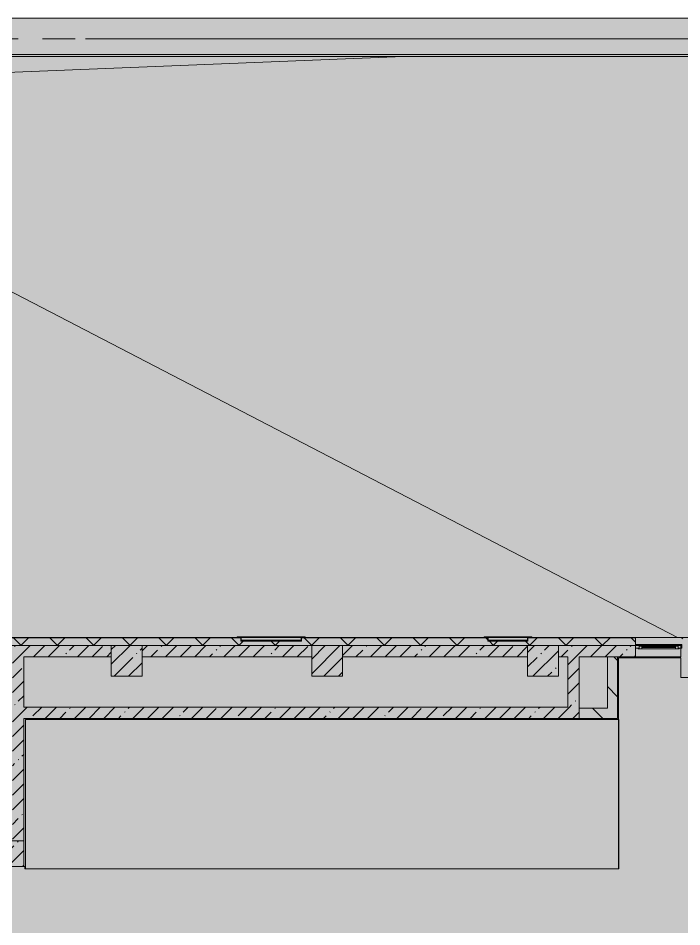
# Model space of a CAD drawing. Header units: millimetres. Extents: x 2623 to 211276, y -8553 to 29000.
# Drawn here: x 104366 to 117276, y 9728 to 27400 of the extents above; entities that cross this region are included whole.
import ezdxf

# ---------------------------------------------------------------- set-up
doc = ezdxf.new("R2010")
doc.units = ezdxf.units.MM
doc.linetypes.add('Осевая', pattern=[3175, 635, -476.25, 1587.5, -476.25])
for name, color, linetype, lineweight in [('A-DETL-2', 7, 'Continuous', 5), ('A-GENM-1', 7, 'Continuous', 5), ('A-WALL-3', 7, 'Continuous', 5), ('I-WALL-3', 7, 'Continuous', 5), ('S-COLS-2', 7, 'Continuous', 5), ('Оси', 7, 'Continuous', 9), ('Оси-2', 7, 'Осевая', 9)]:
    doc.layers.add(name, color=color, linetype=linetype, lineweight=lineweight)
doc.layers.add('A-DETL-GENF-7', color=7, linetype='Continuous', lineweight=9, true_color=0xc0c0c0, transparency=0.4)
for name, color, linetype, lineweight, true_color in [('A-FLOR-2', 7, 'Continuous', 5, 0xb7b7b7), ('A-GENM-2', 7, 'Continuous', 5, 0x737373), ('A-GENM-3', 7, 'Continuous', 5, 0xa1a1a1), ('A-GLAZ-2', 7, 'Continuous', 5, 0x737373), ('A-WALL-4', 7, 'Continuous', 5, 0x737373), ('A-WALL-5', 7, 'Continuous', 9, 0x737373), ('A-WALL-6', 7, 'Continuous', 5, 0xa1a1a1), ('I-WALL-4', 7, 'Continuous', 5, 0x737373), ('S-COLS-1', 7, 'Continuous', 5, 0x737373)]:
    doc.layers.add(name, color=color, linetype=linetype, lineweight=lineweight, true_color=true_color)
pattern_1 = [(45, (84266.1, 0), (-285.123, 285.123), []), (45, (84551.2, 0), (-285.123, 285.123), [504.031, -100.806, 16.764, -84.042])]
pattern_2 = [(135, (84266.1, 0), (-353.5534, -353.5534), [])]

# ---------------------------------------------------------------- blocks, each defined once
blk = doc.blocks.new('BSC_Колонна _Прямоугольная - 600х600-V58-3_1_1_птичка')
at = {"layer": 'S-COLS-2'}
h = blk.add_hatch(dxfattribs=at)
h.set_pattern_fill('FP_65', color=256, style=0, pattern_type=2)
h.set_pattern_definition([(45, (-26110, -14900), (-285.123, 285.123), []), (45, (-25824.88, -14900), (-285.123, 285.123), [504.031, -100.806, 16.764, -84.042])])
h.paths.add_polyline_path([(-300, -300), (300, -300), (300, 300), (-300, 300), (-300, -208)])
at = {"layer": 'S-COLS-1'}
for p, q in [((300, 300), (-300, 300)), ((-300, 300), (-300, -300)), ((300, -300), (300, 300)), ((-300, -300), (300, -300))]:
    blk.add_line(p, q, dxfattribs=at)
blk = doc.blocks.new('парапет1 - парапет-18629556-3_1_1_птичка')
at = {"layer": 'A-GENM-1'}
blk.add_line((-2411, 27400), (33928, 27400), dxfattribs=at)
at = {"layer": 'A-GENM-2'}
for p, q in [((33219, 26691), (-1702, 26691)), ((-1665, 26654), (33182, 26654))]:
    blk.add_line(p, q, dxfattribs=at)
blk = doc.blocks.new('BSC_Колонна _Прямоугольная - 500х500-V94-3_1_1_птичка')
at = {"layer": 'S-COLS-2'}
h = blk.add_hatch(dxfattribs=at)
h.set_pattern_fill('FP_102', color=256, style=0, pattern_type=2)
h.set_pattern_definition([(45, (-19960, -11150), (-285.123, 285.123), []), (45, (-19674.88, -11150), (-285.123, 285.123), [504.031, -100.806, 16.764, -84.042])])
h.paths.add_polyline_path([(-250, -250), (250, -250), (250, 250), (-250, 250), (-250, 71)])
at = {"layer": 'S-COLS-1'}
for p, q in [((250, 250), (-250, 250)), ((-250, 250), (-250, -250)), ((250, -250), (250, 250)), ((-250, -250), (250, -250))]:
    blk.add_line(p, q, dxfattribs=at)
blk = doc.blocks.new('BSC_Колонна _Прямоугольная - 600х600-V95-3_1_1_птичка')
at = {"layer": 'S-COLS-2'}
h = blk.add_hatch(dxfattribs=at)
h.set_pattern_fill('FP_103', color=256, style=0, pattern_type=2)
h.set_pattern_definition([(45, (-30310, -14900), (-285.123, 285.123), []), (45, (-30024.88, -14900), (-285.123, 285.123), [504.031, -100.806, 16.764, -84.042])])
h.paths.add_polyline_path([(-300, -300), (300, -300), (300, 300), (-300, 300), (-300, -208)])
at = {"layer": 'S-COLS-1'}
for p, q in [((300, 300), (-300, 300)), ((-300, 300), (-300, -300)), ((300, -300), (300, 300)), ((-300, -300), (300, -300))]:
    blk.add_line(p, q, dxfattribs=at)
blk = doc.blocks.new('BSC_Колонна _Прямоугольная - 600х600-V133-3_1_1_птичка')
at = {"layer": 'S-COLS-2'}
h = blk.add_hatch(dxfattribs=at)
h.set_pattern_fill('FP_124', color=256, style=0, pattern_type=2)
h.set_pattern_definition([(45, (-22210, -14900), (-285.123, 285.123), []), (45, (-21924.88, -14900), (-285.123, 285.123), [504.031, -100.806, 16.764, -84.042])])
h.paths.add_polyline_path([(-300, -300), (300, -300), (300, 300), (-300, 300)])
at = {"layer": 'S-COLS-1'}
for p, q in [((300, 300), (-300, 300)), ((-300, 300), (-300, -300)), ((300, -300), (300, 300)), ((-300, -300), (300, -300))]:
    blk.add_line(p, q, dxfattribs=at)
blk = doc.blocks.new('120_Окно_СКБ_1Ст - 120_Окно_СКБ_1Ст_900х2500_h_-20705657-3_1_1_птичка')
at = {"layer": 'A-GLAZ-2'}
for p, q in [((-450, -127), (-450, -57)), ((-450, -57), (-380, -57)), ((450, -57), (-450, -57)), ((-380, -127), (-450, -127)), ((-450, -127), (-400, -127)), ((-380, -127), (-400, -127)), ((-400, -127), (-400, -137)), ((-400, -137), (400, -137)), ((400, -137), (-400, -137)), ((-380, -57), (-380, -127)), ((380, -87), (-380, -87)), ((-380, -87), (-380, -127)), ((-330, -137), (-330, -87)), ((-330, -107), (330, -107)), ((330, -117), (-330, -117)), ((330, -137), (330, -87)), ((380, -127), (380, -57)), ((380, -57), (450, -57)), ((380, -127), (380, -87)), ((450, -127), (380, -127)), ((400, -127), (380, -127)), ((400, -127), (450, -127)), ((400, -137), (400, -127)), ((450, -57), (450, -127))]:
    blk.add_line(p, q, dxfattribs=at)
blk = doc.blocks.new('Уголок вложенный - Уголок вложенный-23831105-3_1_1_птичка')
at = {"layer": 'A-GENM-2'}
for p, q in [((29164, 15365), (29244, 15365)), ((29164, 15361), (29164, 15365)), ((29237, 15288), (29237, 15349)), ((29244, 15285), (29240, 15285)), ((29244, 15365), (29244, 15285))]:
    blk.add_line(p, q, dxfattribs=at)
at = {"layer": 'A-GENM-2', "flags": 128}
for points in [[(29167, 15358), (29166, 15358), (29166, 15358), (29165, 15359), (29165, 15359), (29164, 15360), (29164, 15360), (29164, 15361)], [(29237, 15349), (29237, 15351), (29236, 15353), (29235, 15355), (29234, 15356), (29232, 15357), (29230, 15358), (29228, 15358)], [(29240, 15285), (29239, 15285), (29239, 15285), (29238, 15286), (29238, 15286), (29237, 15287), (29237, 15287), (29237, 15288)]]:
    blk.add_lwpolyline(points, dxfattribs=at)
at = {"layer": 'A-GENM-3'}
blk.add_line((29228, 15358), (29167, 15358), dxfattribs=at)
blk = doc.blocks.new('Уголок вложенный - Уголок вложенный-V149-3_1_1_птичка')
at = {"layer": 'A-GENM-2'}
for p, q in [((30010, 15365), (30090, 15365)), ((30010, 15285), (30010, 15365)), ((30014, 15285), (30010, 15285)), ((30017, 15349), (30017, 15288)), ((30090, 15365), (30090, 15361))]:
    blk.add_line(p, q, dxfattribs=at)
at = {"layer": 'A-GENM-2', "flags": 128}
for points in [[(30017, 15288), (30017, 15287), (30017, 15287), (30016, 15286), (30016, 15286), (30015, 15285), (30015, 15285), (30014, 15285)], [(30026, 15358), (30024, 15358), (30022, 15357), (30020, 15356), (30019, 15355), (30018, 15353), (30017, 15351), (30017, 15349)], [(30090, 15361), (30090, 15360), (30090, 15360), (30089, 15359), (30089, 15359), (30088, 15358), (30088, 15358), (30087, 15358)]]:
    blk.add_lwpolyline(points, dxfattribs=at)
at = {"layer": 'A-GENM-3'}
blk.add_line((30087, 15358), (30026, 15358), dxfattribs=at)
blk = doc.blocks.new('Уголок вложенный - Уголок вложенный-V150-3_1_1_птичка')
at = {"layer": 'A-GENM-2'}
for p, q in [((29244, 15365), (30010, 15365)), ((30010, 15285), (29244, 15285))]:
    blk.add_line(p, q, dxfattribs=at)
at = {"layer": 'A-GENM-2', "flags": 128}
for points in [[(29237, 15349), (29237, 15351), (29236, 15353), (29235, 15355), (29234, 15356), (29232, 15357), (29230, 15358), (29228, 15358)], [(30026, 15358), (30024, 15358), (30022, 15357), (30020, 15356), (30019, 15355), (30018, 15353), (30017, 15351), (30017, 15349)]]:
    blk.add_lwpolyline(points, dxfattribs=at)
blk = doc.blocks.new('Полоса с поворотом - Полоса с поворотом-23831239-3_1_1_птичка')
at = {"layer": 'A-GENM-2'}
for p, q in [((24437, 15363), (25603, 15363)), ((25603, 15306), (24437, 15306)), ((24437, 15298), (25603, 15298))]:
    blk.add_line(p, q, dxfattribs=at)
blk = doc.blocks.new('Уголок вложенный - Уголок вложенный-23831240-3_1_1_птичка')
at = {"layer": 'A-GENM-2'}
for p, q in [((24437, 15365), (25603, 15365)), ((25603, 15285), (24437, 15285))]:
    blk.add_line(p, q, dxfattribs=at)
at = {"layer": 'A-GENM-2', "flags": 128}
for points in [[(24430, 15349), (24430, 15351), (24429, 15353), (24428, 15355), (24427, 15356), (24425, 15357), (24423, 15358), (24421, 15358)], [(25619, 15358), (25617, 15358), (25615, 15357), (25614, 15356), (25612, 15355), (25611, 15353), (25610, 15351), (25610, 15349)]]:
    blk.add_lwpolyline(points, dxfattribs=at)
blk = doc.blocks.new('Полоса с поворотом - Полоса с поворотом-23831104-3_1_1_птичка')
at = {"layer": 'A-GENM-2'}
for p, q in [((19017, 15363), (19783, 15363)), ((19783, 15306), (19017, 15306)), ((19017, 15298), (19783, 15298))]:
    blk.add_line(p, q, dxfattribs=at)

msp = doc.modelspace()

# ---------------------------------------------------------------- hatches: boundary and pattern name
at = {"layer": 'A-DETL-GENF-7'}
for points in [[(83338.3, 14774.9), (83998.1, 14774.9), (83998.1, 15358), (123026.1, 15358), (123026.1, 23888.3), (118194.2, 23888.3), (118194.2, 27398.1), (81857, 27398.1), (81857, 14774.9), (82872.2, 14774.9)], [(120626.5, -258), (122576.1, -258), (122576.1, 15358), (83998.1, 15358), (83998.1, -258), (119694.3, -258)]]:
    msp.add_hatch(color=256, dxfattribs=at).paths.add_polyline_path(points)
at = {"layer": 'A-WALL-3'}
h = msp.add_hatch(dxfattribs=at)
h.set_pattern_fill('FP_71', color=256, style=0, pattern_type=2)
h.set_pattern_definition([(45, (84266.1, 0), (-353.5534, 353.5534), []), (135, (84266.1, 0), (-353.5534, -353.5534), [])])
h.paths.add_polyline_path([(111304.5, 15200), (116376.1, 15200), (116376.1, 15350), (114283.1, 15349), (114283.1, 15288), (114276.1, 15285), (113503.1, 15288), (113503.1, 15350), (109876.3, 15349), (109876.3, 15288), (109869.3, 15285), (108696.3, 15288), (108696.3, 15350), (104056.1, 15349), (104056.1, 15288), (104049.1, 15285), (103276.1, 15288), (103276.1, 15350), (99049.1, 15349), (99049.1, 15288), (99042.1, 15285), (98869.1, 15288), (98868.9, 15350), (97126.1, 15350), (97126.1, 15200), (110676.1, 15200)])
h.paths.add_polyline_path([(122576.1, 15200), (122576.1, 15350), (122076.1, 15350), (122076.1, 15200), (122490.9, 15200)])
h.paths.add_polyline_path([(118926.1, 15200), (119676.1, 15200), (119676.1, 15350), (118926.1, 15350)])
h.paths.add_polyline_path([(117876.1, 15200), (118026.1, 15200), (118026.1, 15350), (117876.1, 15350), (117876.1, 15270.2)])
h.paths.add_polyline_path([(93426.1, 15200), (94026.1, 15200), (94026.1, 15350), (93426.1, 15350)])
h.paths.add_polyline_path([(90796, 15200), (91026.1, 15200), (91026.1, 15350), (84306.1, 15350), (84306.1, 15293), (84156.1, 15293), (84156.1, 15200), (90426.1, 15200)])
h.paths.add_polyline_path([(92526.1, 15200), (92526.1, 15350), (91926.1, 15350), (91926.1, 15200)])
h.paths.add_polyline_path([(117276.1, 15200), (117506.1, 15200), (117501.1, 15350), (117276.1, 15350), (117276.1, 15270.2)])
at = {"layer": 'I-WALL-3'}
h = msp.add_hatch(dxfattribs=at)
h.set_pattern_fill('FP_67', color=256, style=0, pattern_type=2)
h.set_pattern_definition(pattern_1)
h.paths.add_polyline_path([(116376.1, 14980), (116376.1, 15200), (114876.1, 15200), (114876.1, 14980), (116027.3, 14980)])
h.paths.add_polyline_path([(99076.1, 14980), (102376.3, 14980), (102376.3, 15200), (98576.1, 15200), (98576.1, 14980)])
h.paths.add_polyline_path([(114276.1, 14980), (114276.1, 15200), (110676.1, 15200), (110676.1, 14980), (114101.1, 14980)])
h.paths.add_polyline_path([(110076.1, 14980), (110076.1, 15200), (106776.1, 15200), (106776.1, 14980), (109440, 14980)])
h.paths.add_polyline_path([(102976.3, 14980), (106176.1, 14980), (106176.1, 15200), (102976.3, 15200)])
h = msp.add_hatch(dxfattribs=at)
h.set_pattern_fill('FP_67', color=256, style=0, pattern_type=2)
h.set_pattern_definition(pattern_1)
h.paths.add_polyline_path([(104476.1, 11400), (104476.1, 14980), (104256.1, 14980), (104256.1, 11400)])
h = msp.add_hatch(dxfattribs=at)
h.set_pattern_fill('FP_67', color=256, style=0, pattern_type=2)
h.set_pattern_definition(pattern_1)
h.paths.add_polyline_path([(115276.1, 14000), (115276.1, 14980), (115056.1, 14980), (115056.1, 14000)])
h = msp.add_hatch(dxfattribs=at)
h.set_pattern_fill('FP_70', color=256, style=0, pattern_type=2)
h.set_pattern_definition(pattern_2)
h.paths.add_polyline_path([(116027.3, 13980), (116027.3, 14980), (115827.3, 14980), (115827.3, 13980)])
h = msp.add_hatch(dxfattribs=at)
h.set_pattern_fill('FP_67', color=256, style=0, pattern_type=2)
h.set_pattern_definition(pattern_1)
h.paths.add_polyline_path([(115276.1, 13780), (115276.1, 14000), (104476.1, 14000), (104476.1, 13780), (115033.3, 13780)])
h = msp.add_hatch(dxfattribs=at)
h.set_pattern_fill('FP_70', color=256, style=0, pattern_type=2)
h.set_pattern_definition(pattern_2)
h.paths.add_polyline_path([(115276.1, 13780), (116027.3, 13780), (116027.3, 13980), (115276.1, 13980)])

# ---------------------------------------------------------------- linework, layer by layer
at = {"layer": 'A-DETL-2'}
for p, q in [((118194.2, 27398.1), (81857, 27398.1)), ((83998.1, 15358), (122576.1, 15358))]:
    msp.add_line(p, q, dxfattribs=at)
at = {"layer": 'A-FLOR-2'}
for p, q in [((111862.5, 26653.6), (98826.1, 26130)), ((117194.3, 15358), (98826.1, 24880)), ((117256.1, 14960), (116047.3, 14960)), ((116047.3, 14960), (116047.3, 10859)), ((117256.1, 14580), (117256.1, 14960)), ((117896.1, 14580), (117256.1, 14580)), ((116048.3, 13759), (104508.3, 13759)), ((104508.3, 13759), (104508.3, 10859)), ((116048.3, 10859), (116048.3, 13759)), ((104497.1, 10900), (104476.1, 10900)), ((104497.1, 10859), (104497.1, 10900)), ((104497.1, 10859), (116048.3, 10859))]:
    msp.add_line(p, q, dxfattribs=at)
at = {"layer": 'A-WALL-4'}
for p, q in [((98576.1, 15200), (106176.1, 15200)), ((106776.1, 15200), (110076.1, 15200)), ((110676.1, 15200), (114276.1, 15200)), ((114876.1, 15200), (117276.1, 15200)), ((116376.1, 15200), (116376.1, 15358))]:
    msp.add_line(p, q, dxfattribs=at)
at = {"layer": 'A-WALL-5'}
for p, q in [((106176.1, 15200), (102976.3, 15200)), ((108698.1, 15353), (104054.3, 15353)), ((108696.8, 15350), (104055.7, 15350)), ((110076.1, 15200), (106776.1, 15200)), ((113504.8, 15353), (109874.6, 15353)), ((113503.5, 15350), (109875.9, 15350)), ((114276.1, 15200), (110676.1, 15200)), ((116376.1, 15353), (114281.3, 15353)), ((116376.1, 15350), (114282.7, 15350)), ((116376.1, 15200), (114876.1, 15200)), ((116027.3, 14980), (115827.3, 14980))]:
    msp.add_line(p, q, dxfattribs=at)
at = {"layer": 'A-WALL-6'}
for p, q in [((108626.3, 15358), (104126.1, 15358)), ((108700.3, 15358), (108687.3, 15358)), ((109885.3, 15358), (109872.4, 15358)), ((113433.1, 15358), (109946.3, 15358)), ((113507, 15358), (113494.1, 15358)), ((114292.1, 15358), (114279.2, 15358)), ((117499.1, 15358), (114353.1, 15358))]:
    msp.add_line(p, q, dxfattribs=at)
at = {"layer": 'I-WALL-4'}
for p, q in [((116376.1, 14980), (116376.1, 15200)), ((117256.1, 14980), (117256.1, 15200)), ((104476.1, 14000), (104476.1, 14980)), ((104476.1, 14980), (106176.1, 14980)), ((106776.1, 14980), (110076.1, 14980)), ((110676.1, 14980), (114276.1, 14980)), ((114876.1, 14980), (115056.1, 14980)), ((115056.1, 14980), (115056.1, 14000)), ((115276.1, 14980), (115827.3, 14980)), ((115276.1, 13780), (115276.1, 14980)), ((115827.3, 14980), (115827.3, 13980)), ((116027.3, 13780), (116027.3, 14980)), ((117256.1, 14980), (116027.3, 14980)), ((115056.1, 14000), (104476.1, 14000)), ((115827.3, 13980), (115276.1, 13980)), ((104476.1, 11400), (104476.1, 13780)), ((104476.1, 13780), (116027.3, 13780))]:
    msp.add_line(p, q, dxfattribs=at)
at = {"layer": 'Оси'}
msp.add_line((105676.1, 27000), (118176.1, 27000), dxfattribs=at)
at = {"layer": 'Оси-2'}
msp.add_line((92141.8, 27000), (105676.1, 27000), dxfattribs=at)

# ---------------------------------------------------------------- block references
at = {"layer": 'A-GENM-1'}
msp.add_blockref('парапет1 - парапет-18629556-3_1_1_птичка', (84266.1, 0), dxfattribs=at)
at = {"layer": 'A-GENM-2'}
for name, p in [('Уголок вложенный - Уголок вложенный-23831105-3_1_1_птичка', (79459.3, 0)), ('Уголок вложенный - Уголок вложенный-23831240-3_1_1_птичка', (84266.1, 0)), ('Полоса с поворотом - Полоса с поворотом-23831239-3_1_1_птичка', (84266.1, 0)), ('Уголок вложенный - Уголок вложенный-V149-3_1_1_птичка', (79859.3, 0)), ('Уголок вложенный - Уголок вложенный-23831105-3_1_1_птичка', (84266.1, 0)), ('Уголок вложенный - Уголок вложенный-V150-3_1_1_птичка', (84266.1, 0)), ('Полоса с поворотом - Полоса с поворотом-23831104-3_1_1_птичка', (94493.1, 0)), ('Уголок вложенный - Уголок вложенный-V149-3_1_1_птичка', (84266.1, 0))]:
    msp.add_blockref(name, p, dxfattribs=at)
at = {"layer": 'A-GLAZ-2'}
msp.add_blockref('120_Окно_СКБ_1Ст - 120_Окно_СКБ_1Ст_900х2500_h_-20705657-3_1_1_птичка', (116826.1, 15275), dxfattribs=at)
at = {"layer": 'S-COLS-1'}
for name, p in [('BSC_Колонна _Прямоугольная - 600х600-V133-3_1_1_птичка', (106476.1, 14900)), ('BSC_Колонна _Прямоугольная - 600х600-V58-3_1_1_птичка', (110376.1, 14900)), ('BSC_Колонна _Прямоугольная - 600х600-V95-3_1_1_птичка', (114576.1, 14900)), ('BSC_Колонна _Прямоугольная - 500х500-V94-3_1_1_птичка', (104226.1, 11150))]:
    msp.add_blockref(name, p, dxfattribs=at)

doc.saveas('drawing.dxf')
